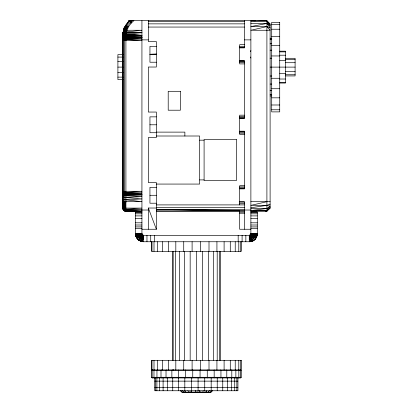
<?xml version="1.0" encoding="UTF-8"?>
<svg xmlns="http://www.w3.org/2000/svg" width="413" height="413" viewBox="0 0 413 413"><rect width="100%" height="100%" fill="white"/><g stroke="black" fill="none" stroke-linecap="round" stroke-linejoin="round"><path stroke-width="0.62" d="M123.002 34.393C123.177 29.204 126.187 24.625 129.274 20.65C125.129 24.837 122.687 30.743 122.707 36.669L122.707 208.1L123.136 209.696L123.812 210.449L125.913 211.306L141.933 211.306L125.005 211.064L123.136 209.696L122.707 208.1L122.707 191.281L141.933 191.281L125.913 192.494L124.772 192.329L123.281 191.281L123.281 40.675L124.772 39.627L125.913 39.467L141.933 39.075L125.913 38.409L123.637 39.08L122.707 40.675L141.933 40.675L125.913 39.467M133.92 20.65L131.138 23.18L128.531 26.768L125.784 25.131L123.931 29.235L123.182 32.002L123.265 34.929L122.707 36.669C126.182 15.229 122.594 37.469 122.707 40.551L122.898 39.204C122.119 34.604 123.497 29.917 125.671 25.859L123.663 30.185L124.153 30.195M141.933 211.946L135.526 211.946L135.526 233.737C135.541 238.002 139.253 241.811 143.533 241.75L249.276 241.75C253.541 241.677 257.361 238.053 257.289 233.737L257.289 211.946L250.882 211.946M255.776 238.42C254.341 237.274 249.953 236.195 250.882 233.737L250.743 234.383L252.26 234.852L255.776 238.42L253.375 240.619L250.479 241.657L249.276 238.544C251.858 238.58 254.109 236.303 254.103 233.737L250.882 233.737L250.763 234.305L253.778 235.42L257.067 235.616L257.289 233.737L250.882 233.737L250.464 234.785L250.882 233.737L250.882 20.65L255.368 20.846M123.456 33.004L123.007 33.319L122.831 34.253L122.707 38.734L123.637 36.902L125.913 36.132L141.933 37.02L125.913 37.18L124.308 37.903L123.136 39.08L122.707 40.675L123.637 38.419L124.122 32.229L128.531 26.768L126.249 32.173L125.913 34.702L125.913 211.306L125.005 211.064M122.945 34.48L123.719 30.149L123.399 31.135M122.707 193.036L122.898 194.064L123.637 195.019L125.913 195.793L141.933 195.034L124.798 194.544L123.637 193.826L122.707 191.606L123.637 193.537L123.281 208.1L123.812 210.449L124.308 210.878L125.913 211.069L141.933 210.878L125.913 210.367L123.637 209.696L122.945 208.952L123.198 201.694L123.281 208.1L124.772 209.154L141.933 209.706L125.913 210.367M141.933 20.65L141.933 233.737L142.155 234.548L142.924 235.219L141.927 241.584L140.472 241.135L137.87 239.401L136.135 236.804L142.072 234.305L142.402 234.868L143.533 235.338L249.276 235.338L250.665 234.538L257.108 235.302L254.098 233.964L257.289 233.737C257.918 236.401 251.6 245.621 251.352 238.074C249.911 236.974 249.72 232.669 251.677 235.833L256.566 237.067L254.94 239.401L256.679 236.804L257.289 233.737M122.857 196.856L122.707 198.952L123.637 199.541L141.933 201.694L122.707 201.694L122.878 204.259M122.904 37.836L122.707 38.734L122.893 36.225L122.707 38.507M122.852 193.516L122.707 191.317L123.637 193.537L124.798 194.286L124.798 201.694L124.308 208.1L124.772 209.154L124.772 210.909L125.913 211.306M192.752 369.919L192.752 377.931M200.057 377.931L200.057 369.919M122.728 36.437L123.007 33.319M125.913 194.74L141.933 194.482L125.913 194.482L123.647 193.547L122.707 191.281L123.167 192.83L125.913 193.547L141.933 192.881L125.913 192.494L125.005 191.281L124.798 194.544M122.707 38.698L123.084 32.689L124.194 29.328L126.967 30.263L141.933 30.263L123.58 32.317L123.131 32.544L122.811 35.487L123.812 34.599L125.939 33.969L141.933 32.71L126.249 32.173L125.893 29.901L127.571 26.22L132.062 20.65L129.465 21.652C126.889 25.477 122.862 29.607 123.812 34.599L124.122 35.033L123.637 36.902L123.291 35.601L126.161 32.689L141.933 32.71L125.072 32.209L124.798 37.676L123.637 38.419L122.707 39.829M122.898 192.695L122.707 191.668C123.131 197.471 122.212 203.748 123.637 209.696L123.281 209.85L124.308 210.878M122.898 39.204L123.637 38.089L125.913 37.18L141.933 37.475L125.913 37.475L124.772 37.872L124.772 39.627L124.308 40.675L124.308 191.281L124.772 192.329M125.913 201.694L124.772 209.154M122.707 40.675L122.904 39.571M122.707 40.252L122.904 39.189M199.107 392.35L199.448 390.548M123.415 31.14L123.131 32.544L123.952 29.246L125.784 25.131M141.927 241.584L143.533 238.544C140.967 238.575 138.68 236.308 138.727 233.737L141.948 233.934L142.428 234.847L137.297 238.76L136.135 236.804L138.422 239.907L142.599 235.038C143.306 236.401 140.177 239.303 139.357 240.567L137.87 239.401L140.807 241.269L141.597 236.262L142.428 234.847L143.533 235.338L143.533 241.75L140.472 241.135M257.067 235.616L252.462 233.887C252.369 235.529 250.939 236.943 249.276 236.923L249.437 235.333L250.077 235.126L254.656 239.674L252.343 241.135L253.375 240.619L252.204 237.547L250.655 236.608L249.622 235.271L249.276 236.923L252.038 241.259L249.276 241.75L249.276 235.338L250.077 235.126L250.655 236.608M208.746 392.03L208.679 392.35L205.421 392.164M191.937 392.154L183.568 392.35L183.671 392.107M122.95 192.504L122.945 39.824L123.136 39.08L123.637 39.08L124.772 37.872L125.913 37.712L141.933 37.475M141.933 37.903L124.308 37.903L123.812 38.326L123.136 40.675L123.812 40.082L123.281 38.925L125.005 37.717L141.933 37.903L125.913 38.409M185.551 369.919L185.551 377.931M207.264 377.931L207.264 369.919M124.122 35.033L125.929 34.207L125.526 34.713L125.913 36.132L141.933 35.337L124.772 34.305L124.122 32.229L125.516 29.777L126.564 25.647L123.58 32.317M124.876 29.56L124.122 32.229L126.564 25.647M142.082 234.341L140.554 234.852L139.393 236.174L136.631 237.8L135.965 236.355L140.353 233.887L142.057 234.352L141.933 233.737L135.526 233.737L135.66 235.209L142.155 234.548L141.138 235.833L139.357 240.567M124.447 29.411L125.919 25.281L123.952 29.246M125.893 29.901L125.072 32.209L126.161 32.689M185.592 392.138L184.683 392.35L184.776 392.107M191.704 392.138L188.653 392.138L189.784 392.35L189.897 392.03M270.107 208.1L266.901 210.563L250.882 211.306L266.901 211.306L270.107 208.1L270.107 23.856L266.901 20.65L129.114 20.65L128.918 21.151L131.138 23.18L132.16 20.65L130.322 22.431M124.298 29.364L125.686 25.864M178.643 369.919L178.643 377.931M214.171 377.931L214.171 369.919M202.546 392.35L203.227 390.75M122.898 39.591L123.198 39.111M250.361 51.604L250.882 50.551M138.422 239.907L139.914 236.902M183.708 392.071L183.568 392.35L184.017 392.071M129.186 20.65L128.918 21.151L129.114 20.65M122.707 196.681L122.707 192.566M142.924 235.204L142.16 236.608L142.449 238.42L140.807 241.269M172.221 369.919L171.87 370.559L171.87 377.291L172.221 377.931M220.594 377.931L220.945 377.291L220.945 370.559L220.594 369.919M183.749 392.03L183.568 392.35L183.981 392.03M125.516 29.777L127.571 26.22M123.637 36.902L124.829 34.873L125.526 34.713L141.933 35.337L125.939 33.969M205.597 392.35L206.619 390.75M208.839 392.097L205.643 392.164L206.913 392.35L206.768 392.03M124.685 194.239L125.913 194.482L123.647 193.547L124.7 194.218L123.301 193.026L124.308 191.281M185.045 391.952L184.683 392.35L184.864 392.071M166.46 369.919L166.021 370.559L166.021 377.291L166.46 377.931M226.355 377.931L226.789 377.291L226.789 370.559L226.355 369.919M208.859 392.071L209.35 392.35L208.679 392.35L209.35 392.35L208.828 392.03M184.683 392.35L184.926 392.03M142.568 235.002L141.597 236.262L140.554 234.852L140.353 233.887L141.933 233.737M161.509 369.919L161.003 370.559L161.003 377.291L161.509 377.931M231.301 377.931L231.807 377.291L231.807 370.559L231.301 369.919M208.069 392.35L209.628 390.43M137.297 238.76L139.393 236.174L141.138 235.833M235.296 377.931L235.859 377.291L235.859 370.559L235.296 369.919M209.814 392.35L211.441 390.6M154.581 369.919L153.977 370.559L153.977 377.291L154.581 377.931M238.229 377.931L238.838 377.291L238.838 370.559L238.229 369.919M180.238 390.6L181.988 392.35L210.795 392.35L212.499 390.6M152.789 369.919L152.16 370.559L152.16 377.291L152.789 377.931M240.025 377.931L240.655 377.291L240.655 370.559L240.025 369.919M212.447 390.6L210.795 392.35M129.424 20.65L128.918 21.151L129.697 20.65L129.465 21.652L130.56 20.65M240.624 369.919L241.264 370.559L241.264 377.291L240.624 377.931L152.185 377.931L151.545 377.291L151.545 370.559L152.185 369.919M142.857 235.188L141.597 236.262L143.533 236.923L143.197 235.265L142.815 236.84L143.533 238.544M197.522 392.03L197.135 392.35L195.592 392.164M191.668 392.113L189.784 392.35L190.109 392.097M189.784 392.35L190.186 392.071M198.364 392.154L204.234 392.35L204.724 392.03M123.637 38.419L124.076 38.135M123.812 38.326L124.772 37.872M173.377 369.919L171.87 370.559L173.517 369.919M135.66 235.209L138.732 233.964L135.526 233.737L135.965 236.355L139.031 235.42L136.047 236.541M197.739 392.107L195.86 392.164M270.107 204.161L266.901 205.369L250.882 207.78M124.798 37.371L125.913 36.963L141.933 37.02M204.234 392.35L203.356 392.138L204.925 392.107M250.763 234.305L252.462 233.887M266.901 201.694L250.882 205.375L266.901 205.369L270.107 206.247L266.901 208.488L250.882 210.573L266.901 210.563L270.107 207.631L266.901 208.488L250.882 208.493M252.333 241.115L249.276 241.75L250.479 241.657L250.366 238.42L249.622 235.271M192.473 392.107L194.363 392.138M138.82 234.672L135.686 235.296L135.526 233.737L136.166 236.788L139.393 236.174M200.511 392.03L200.878 392.35L200.341 392.107L201.998 392.138M125.913 37.475L125.005 37.717M123.637 38.089L124.349 37.965M193.325 392.35L195.075 392.107M199.701 392.154L195.901 392.138M122.707 195.907L123.637 197.001L125.913 197.548L141.933 196.593L125.913 195.793M125.913 199.789L141.933 198.937L125.913 197.548M156.351 54.614L149.945 54.294L156.351 53.974M135.531 234.114L141.933 233.81L142.057 234.352M124.772 194.084L141.933 194.053L125.913 193.547M270.107 24.346L266.901 21.388L250.882 21.383L266.901 20.65L266.901 211.306L265.621 211.249M148.339 21.507L244.47 21.507M250.882 23.469L266.901 23.474L270.107 25.751L266.901 21.388M148.339 23.856L244.47 23.856M271.708 24.45L279.72 24.45M148.339 27.057L244.47 27.057M271.708 29.235L279.72 29.235M271.708 36.401L279.72 36.401M270.107 38.275L271.708 38.275M270.107 39.684L271.708 39.684M141.933 39.875L148.339 39.875M244.47 39.875L250.882 39.875M270.107 43.783L271.708 43.783M244.47 44.681L239.664 44.681L239.664 63.907L244.47 63.907M271.708 45.497L279.72 45.497M239.664 46.287L244.47 46.287M156.351 46.364L149.945 46.364L149.945 62.224L156.351 62.224M239.664 47.459L244.47 47.459M239.664 47.887L244.47 47.887L244.47 20.65M270.107 50.164L271.708 50.164M279.72 51.176L285.486 51.176L285.486 83.044L279.72 83.044M279.72 51.878L285.486 51.878M149.945 54.294L156.351 54.294M123.028 54.614L117.901 54.614L117.901 79.611L123.028 79.611M279.72 55.208L285.486 55.208M271.708 55.956L279.72 55.956M117.901 57.092L123.028 57.092M270.107 58.202L271.708 58.202M285.486 58.3L295.099 58.3L295.099 75.925L285.486 75.925M285.486 59.482L295.099 59.482M279.72 60.597L285.486 60.597M239.664 60.706L244.47 60.706L244.47 118.381L239.664 118.381M239.664 60.948L244.47 60.948M117.901 61.552L123.028 61.552M239.664 61.64L244.47 61.64M239.664 62.683L244.47 62.683M285.486 62.709L295.099 62.709M117.901 67.112L123.028 67.112M270.107 67.112L295.099 67.112M285.486 71.516L295.099 71.516M117.901 72.673L123.028 72.673M279.72 73.628L285.486 73.628M285.486 74.743L295.099 74.743M270.107 76.023L271.708 76.023M117.901 77.133L123.028 77.133M271.708 78.269L279.72 78.269M279.72 79.017L285.486 79.017M279.72 82.352L285.486 82.352M270.107 84.066L271.708 84.066M271.708 88.723L279.72 88.723M270.107 90.442L271.708 90.442M270.107 94.541L271.708 94.541M270.107 95.95L271.708 95.95M271.708 97.824L279.72 97.824M271.708 104.99L279.72 104.99M271.708 109.775L279.72 109.775M244.47 115.175L239.664 115.175L239.664 134.401L244.47 134.401M239.664 116.404L244.47 116.404M156.351 116.858L149.945 116.858L149.945 132.723L156.351 132.723M239.664 117.442L244.47 117.442M239.664 118.139L244.47 118.139M149.945 124.788L156.351 124.788M239.664 131.2L244.47 131.2L244.47 188.875L239.664 188.875M239.664 131.442L244.47 131.442M156.351 132.119L184.869 132.119L184.869 136.006M239.664 132.139L244.47 132.139M239.664 133.177L244.47 133.177M156.351 136.006L199.613 136.006L199.613 184.069L156.351 184.069M199.613 140.172L204.094 140.172M199.613 179.903L204.094 179.903M244.47 185.674L239.664 185.674L239.664 204.9M239.664 186.898L244.47 186.898M156.351 187.352L149.945 187.352L149.945 203.217L156.351 203.217M239.664 187.936L244.47 187.936M239.664 188.633L244.47 188.633M149.945 195.287L156.351 195.287M239.664 201.694L244.47 201.694L244.47 229.251M250.882 201.694L270.107 201.694M239.664 202.122L244.47 202.122M239.664 203.294L244.47 203.294M156.351 204.9L244.47 204.9M156.351 207.352L244.47 207.352M148.339 229.251L148.339 208.023L156.351 208.023M122.707 208.1L141.933 208.1L125.913 209.314L125.005 208.1L124.798 201.694M156.351 210.821L239.664 210.821L156.351 209.427L244.47 209.427M123.136 209.696L123.637 209.696L124.308 208.1L124.349 201.694L124.076 208.1L123.637 201.694M141.933 210.026L148.339 210.026M244.47 210.026L250.882 210.026M156.351 209.427L244.47 210.449M239.664 211.162L244.47 211.162M156.351 211.306L239.664 211.306M239.664 212.127L244.47 212.127M135.526 212.437L141.933 212.437M250.882 212.437L257.289 212.437M239.664 213.222L244.47 213.222M135.526 213.826L141.933 213.826M250.882 213.826L257.289 213.826M135.526 215.901L141.933 215.901M250.882 215.901L257.289 215.901M135.526 218.358L141.933 218.358M250.882 218.358L257.289 218.358M135.526 222.808L141.933 222.808M250.882 222.808L257.289 222.808M135.526 224.997L141.933 224.997M250.882 224.997L257.289 224.997M135.526 226.928L141.933 226.928M250.882 226.928L257.289 226.928M135.526 228.358L141.933 228.358M250.882 228.358L257.289 228.358M141.933 229.251L156.351 229.251L156.351 182.546L148.339 182.546L148.339 137.529L156.351 137.529L156.351 112.052L148.339 112.052L148.339 67.03L156.351 67.03L156.351 41.558L148.339 41.558L148.339 20.65M250.882 229.251L239.664 229.251L239.664 210.449M151.545 370.559L241.264 370.559M151.545 377.291L241.264 377.291M154.751 381.137L237.929 381.137M154.751 387.544L237.929 387.544M141.933 35.337L125.913 35.286L125.526 34.713L124.798 36.292L125.913 36.963M125.913 194.244L141.933 194.482M250.877 233.81L257.278 234.114M124.076 210.645L124.772 210.909M251.677 235.833L250.226 234.992L251.218 236.262L252.895 236.902L254.656 239.674M253.778 235.42L256.566 237.067M186.289 392.03L186.821 392.35M122.898 199.231L122.857 201.177M200.47 392.071L200.878 392.35M206.526 392.03L206.913 392.35L206.593 392.071M123.265 34.929L123.704 35.322M249.999 236.84L253.375 240.619M125.913 40.675L124.772 39.627L124.076 40.675L123.812 40.082M180.749 390.6L182.438 392.35M122.945 192.133L123.812 193.625M157.518 377.931L156.955 377.291L156.955 370.559L157.518 369.919L157.534 360.306M182.087 390.43L183.77 392.35M184.492 390.43L185.896 392.35M187.822 390.75L188.679 392.35M250.361 56.989L250.882 58.042M148.339 208.023L156.351 229.251M123.136 191.281L123.637 192.876L123.281 191.281M191.395 390.548L191.952 392.35M251.352 238.074L252.038 241.259M135.526 233.737L135.965 236.355M195.39 390.548L195.499 392.35M245.849 235.338L245.849 241.75M242.095 235.338L242.095 241.75M241.218 241.75L241.218 251.362L151.597 251.362L151.597 241.75M240.805 241.75L240.805 251.362M240.805 360.306L240.805 369.919M238.786 241.75L238.786 251.362M238.786 360.306L238.786 369.919M238.177 235.338L238.177 241.75M237.929 377.931L237.929 390.75L154.751 390.75L154.751 377.931M236.85 377.931L236.85 390.75M235.234 241.75L235.234 251.362M235.234 360.306L235.234 369.919M234.729 377.931L234.729 390.75M231.616 377.931L231.616 390.75M230.284 241.75L230.284 251.362M230.284 360.306L230.284 369.919M227.589 377.931L227.589 390.75M224.104 241.75L224.104 251.362M224.104 360.306L224.104 369.919M222.752 377.931L222.752 390.75M220.439 251.362L220.439 360.306M219.613 251.362L219.613 360.306M217.233 377.931L217.233 390.75M217.207 251.362L217.207 360.306M216.928 241.75L216.928 251.362M216.928 360.306L216.928 369.919M213.387 251.362L213.387 360.306M211.177 377.931L211.177 390.75M209.004 241.75L209.004 251.362M209.004 360.306L209.004 369.919M208.405 251.362L208.405 360.306M204.74 377.931L204.74 390.75M202.607 251.362L202.607 360.306M200.63 241.75L200.63 251.362M200.63 360.306L200.63 369.919M198.085 377.931L198.085 390.75M196.387 251.362L196.387 360.306M192.102 241.75L192.102 251.362M192.102 360.306L192.102 369.919M191.384 377.931L191.384 390.75M190.166 251.362L190.166 360.306M184.817 377.931L184.817 390.75M184.374 251.362L184.374 360.306M183.728 241.75L183.728 251.362M183.728 360.306L183.728 369.919M179.397 251.362L179.397 360.306M178.55 377.931L178.55 390.75M175.814 241.75L175.814 251.362M175.814 360.306L175.814 369.919M175.582 251.362L175.582 360.306M173.186 251.362L173.186 360.306M172.742 377.931L172.742 390.75M172.376 251.362L172.376 360.306M168.643 241.75L168.643 251.362M168.643 360.306L168.643 369.919M167.549 377.931L167.549 390.75M163.104 377.931L163.104 390.75M162.474 241.75L162.474 251.362M162.474 360.306L162.474 369.919M159.521 377.931L159.521 390.75M157.534 241.75L157.534 251.362M156.894 377.931L156.894 390.75M155.288 377.931L155.288 390.75M154.638 235.338L154.638 241.75M153.997 241.75L153.997 251.362M153.997 360.306L153.997 369.919M151.999 241.75L151.999 251.362M151.999 360.306L151.999 369.919M150.719 235.338L150.719 241.75M146.966 235.338L146.966 241.75M123.095 35.735L122.898 37.851L123.095 35.735M266.901 26.592L250.882 30.263L270.107 30.263L266.901 26.592L250.882 26.587L266.901 23.474L270.107 27.852L266.901 26.592M279.72 22.343L271.708 22.343L271.708 111.887L279.72 111.887L279.72 22.343M180.383 91.304L168.21 91.304L168.21 110.209L180.383 110.209L180.383 91.304M236.458 139.532L204.094 139.532L204.094 180.543L236.458 180.543L236.458 139.532M241.218 360.306L151.597 360.306L151.597 369.919L241.218 369.919L241.218 360.306"/></g></svg>
